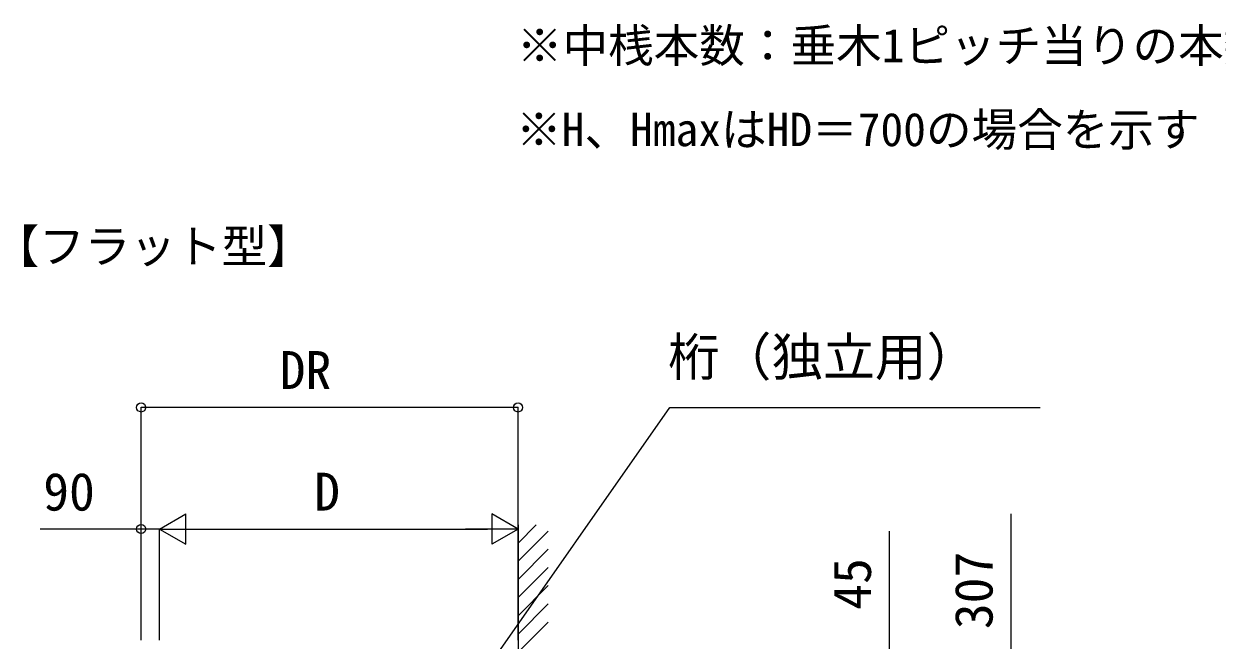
# Model space of a CAD drawing. Units: millimetres, scale not verified. Extents: x -13125 to 13125, y -19500 to 19405.
# Drawn here: x 714 to 6603, y 4197 to 7237 of the extents above; entities that cross this region are included whole.
import ezdxf
from ezdxf.enums import TextEntityAlignment as Align

# ---------------------------------------------------------------- set-up
doc = ezdxf.new("R2010")
doc.units = ezdxf.units.MM
doc.header["$LTSCALE"] = 100
for name, color, linetype in [('0-2_USER1', 3, 'Continuous'), ('0-4_YKK_A1', 4, 'Continuous'), ('0-5_YKK_D', 6, 'Continuous')]:
    doc.layers.add(name, color=color, linetype=linetype)
doc.styles.add('ＭＳ ゴシック', font='')
doc.styles.get('ＭＳ ゴシック').set_extended_font_data('MS Gothic')

msp = doc.modelspace()

# ---------------------------------------------------------------- linework, layer by layer
at = {"layer": '0-4_YKK_A1'}
for p, q in [((3153.1, 4675.7), (3242.9, 4765.5)), ((3153.1, 4765.4), (3153.1, 949.8)), ((3153.1, 4585.9), (3302.1, 4734.9)), ((3153.1, 4496.1), (3302.1, 4645.1)), ((3153.1, 4406.3), (3302.1, 4555.3)), ((3153.1, 4316.5), (3302.1, 4465.5)), ((3153.1, 4226.7), (3302.1, 4375.7)), ((3153.1, 4136.9), (3302.1, 4285.9))]:
    msp.add_line(p, q, dxfattribs=at)
at = {"layer": '0-5_YKK_D'}
for p, q in [((1293.1, 4197.1), (1293.1, 5345.6)), ((3153.1, 5344.6), (1293.1, 5344.6)), ((3153.1, 4197.1), (3153.1, 5345.6)), ((1383.1, 4744.6), (1513, 4819.6)), ((1513, 4669.6), (1513, 4819.6)), ((3153.1, 4744.6), (3023.2, 4819.6)), ((3023.2, 4819.6), (3023.2, 4669.6)), ((1293.1, 4197.1), (1293.1, 4745.6)), ((1383.1, 4197.1), (1383.1, 4745.6)), ((1383.1, 4197.1), (1383.1, 4745.6)), ((1383.1, 4744.6), (1513, 4669.6)), ((1383.1, 4744.6), (1642.9, 4744.6)), ((1533.1, 4744.6), (3003.1, 4744.6)), ((3153.1, 4744.6), (2893.3, 4744.6)), ((3153.1, 4744.6), (3023.2, 4669.6)), ((3153.1, 4197.1), (3153.1, 4745.6)), ((4985.9, 4144.6), (4985.9, 4733.6))]:
    msp.add_line(p, q, dxfattribs=at)
for points in [[(2910.8, 3928), (2962.4, 4001.8), (3902.7, 5344.6), (5729.6, 5344.6)], [(5585.9, 3837.6), (5585.9, 4144.6), (5585.9, 4818.9)], [(1383.1, 4744.6), (1293.1, 4744.6), (795.5, 4744.6)]]:
    msp.add_lwpolyline(points, dxfattribs=at)
for centre in [(1293.1, 5344.6), (3153.1, 5344.6), (1293.1, 4744.6)]:
    msp.add_circle(centre, 22.5, dxfattribs=at)

# ---------------------------------------------------------------- texts
at = {"layer": '0-2_USER1', "style": 'ＭＳ ゴシック'}
for s, p in [('※中桟本数：垂木1ピッチ当りの本数', (3147.3, 6998.3)), ('※H、HmaxはHD＝700の場合を示す', (3143.3, 6584.2)), ('【フラット型】', (564.6, 6007.7))]:
    msp.add_text(s, height=165, dxfattribs=at).set_placement(p, align=Align.BOTTOM_LEFT)
at = {"layer": '0-5_YKK_D', "style": 'ＭＳ ゴシック'}
for s, p in [('桁（独立用）', (3893.4, 5444.7)), ('DR', (1976.8, 5379.6)), ('90', (810.2, 4779.6)), ('D', (2147.1, 4779.6))]:
    msp.add_text(s, height=187, dxfattribs=at).set_placement(p, align=Align.BOTTOM_LEFT)
for s, p in [('307', (5550.9, 4250.8)), ('45', (4950.9, 4346.6))]:
    msp.add_text(s, height=187, rotation=90, dxfattribs=at).set_placement(p, align=Align.BOTTOM_LEFT)

doc.saveas('drawing.dxf')
